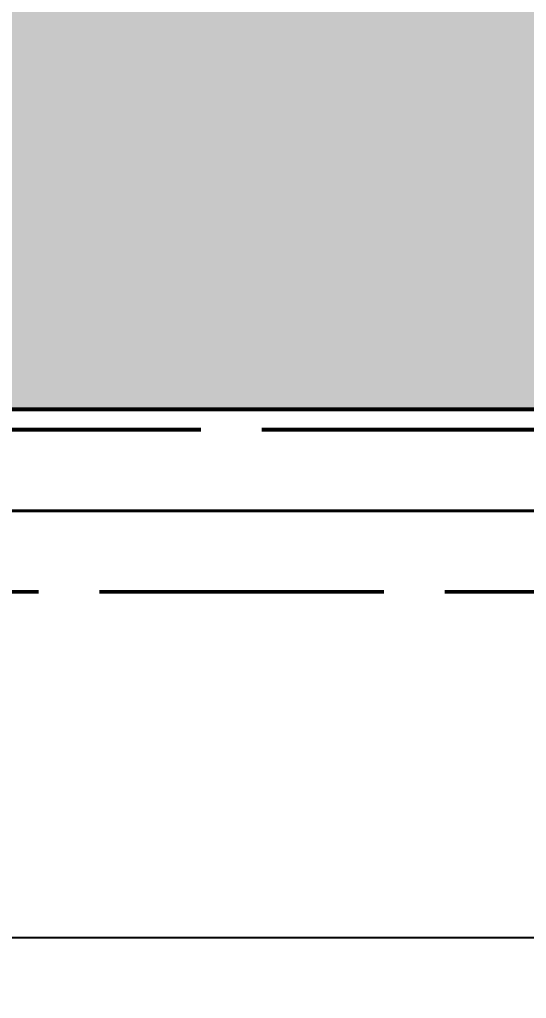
# Model space of a CAD drawing. Header units: millimetres. Extents: x -6059 to 111124, y -4267 to 4924.
# Drawn here: x 12738 to 13618, y -1023 to 676 of the extents above; entities that cross this region are included whole.
import ezdxf

# ---------------------------------------------------------------- set-up
doc = ezdxf.new("R2010")
doc.units = ezdxf.units.MM
doc.linetypes.add('DASH_494_106', pattern=[599.722222, 493.888889, -105.833333])
for name, color, linetype in [('DIMENSIONS', 7, 'Continuous'), ('GEOFAB', 5, 'Continuous'), ('MODULE_ART', 7, 'Continuous'), ('TANK', 7, 'Continuous')]:
    doc.layers.add(name, color=color, linetype=linetype)
doc.styles.add('ARIAL', font='arial.ttf')
doc.dimstyles.get("Standard").update_dxf_attribs({"dimtxt": 2.5, "dimasz": 2.5, "dimexe": 1.25, "dimexo": 0.625, "dimtad": 1, "dimcen": 2.5, "dimazin": 3, "dimtfac": 1, "dimtmove": 0, "dimatfit": 3})

# ---------------------------------------------------------------- blocks, each defined once
blk = doc.blocks.new('atlancube_face')
at = {"true_color": 0x000000}
blk.add_solid([(-1.8, -1.8), (1151.8, -1.8), (-1.8, 781.8), (1151.8, 781.8)], dxfattribs=at)

msp = doc.modelspace()

# ---------------------------------------------------------------- linework, layer by layer
at = {"layer": 'GEOFAB', "color": 6, "lineweight": 40}
msp.add_line((-176.4, -176.4), (108276.4, -176.4), dxfattribs=at)
at = {"layer": 'GEOFAB', "color": 5, "linetype": 'DASH_494_106', "lineweight": 50}
msp.add_line((-317.5, -317.5), (108417.5, -317.5), dxfattribs=at)
at = {"layer": 'GEOFAB', "color": 5, "linetype": 'DASH_494_106', "lineweight": 53}
msp.add_lwpolyline([(-35.3, -35.3), (108135.3, -35.3), (108135.3, 2375.3), (-35.3, 2375.3)], close=True, dxfattribs=at)
at = {"layer": 'TANK', "lineweight": 53}
msp.add_lwpolyline([(0, 0), (108100, 0), (108100, 2340), (0, 2340)], close=True, dxfattribs=at)

# ---------------------------------------------------------------- block references
at = {"layer": 'MODULE_ART'}
msp.add_blockref('atlancube_face', (12650, 0), dxfattribs=at)

# ---------------------------------------------------------------- dimensions: what is measured, and where the dimension line sits
at = {"layer": 'DIMENSIONS'}
msp.add_linear_dim(base=(0, -917.2), p1=(0, -317.5), p2=(108100, -317.5), dimstyle='Standard', override={"dimtxt": 202.071111, "dimasz": 158.75, "dimexe": 105.833333, "dimexo": 0, "dimgap": 88.194444, "dimtad": 1, "dimtih": 0, "dimtoh": 0, "dimdec": 0, "dimtxsty": 'ARIAL', "dimclrd": 7, "dimclre": 7, "dimclrt": 7}, dxfattribs=at).render()

doc.saveas('drawing.dxf')
